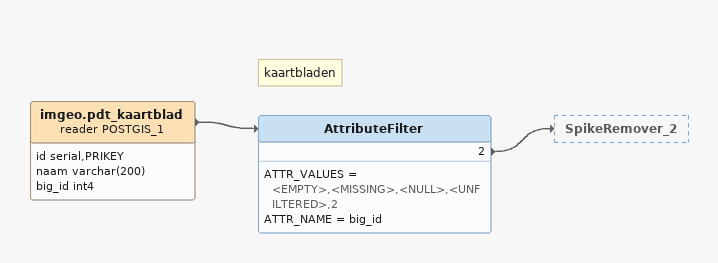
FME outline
imgeo.pdt_kaartblad (reader POSTGIS_1)
    attributes: id serial,PRIKEY, naam varchar(200), big_id int4
    -> AttributeFilter
Note: kaartbladen
AttributeFilter
    ATTR_VALUES = <EMPTY>,<MISSING>,<NULL>,<UNFILTERED>,2
    ATTR_NAME = big_id
    2 -> SpikeRemover_2
